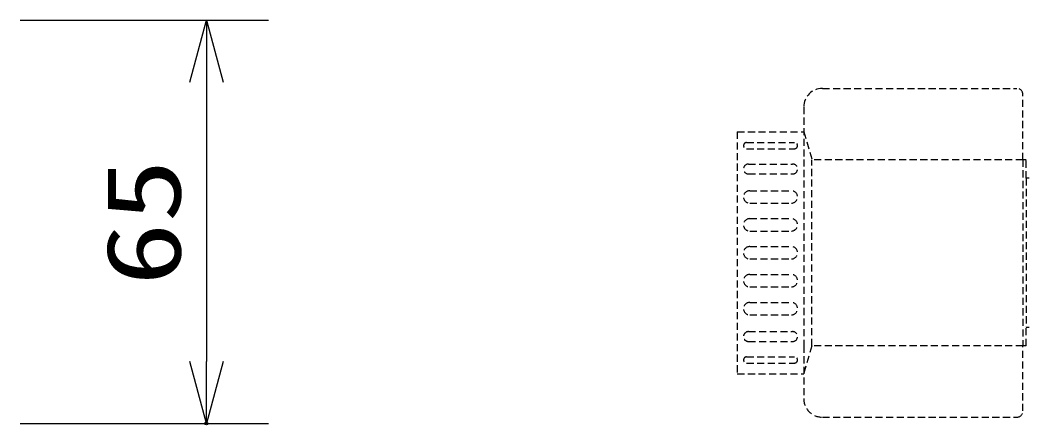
# Model space of a CAD drawing. Units: millimetres, scale not verified. Extents: x -62 to 63, y -56 to 57.
# Drawn here: x -18.13 to 14.3, y 11.16 to 24.21 of the extents above; entities that cross this region are included whole.
import ezdxf
from ezdxf.enums import TextEntityAlignment as Align

# ---------------------------------------------------------------- set-up
doc = ezdxf.new("R2010")
doc.units = ezdxf.units.MM
doc.header["$LTSCALE"] = 0.190051
doc.header["$PDMODE"] = 32
doc.header["$PDSIZE"] = 0.095
doc.linetypes.add('DASHED1', pattern=[1.8, 1.2, -0.6])
for name, color, linetype in [('0-3_GAIKEI', 1, 'Continuous'), ('0-4_SUNPO', 3, 'Continuous'), ('0-5_DEFPOINTS', 7, 'Continuous')]:
    doc.layers.add(name, color=color, linetype=linetype)
doc.styles.add('ＭＳ ゴシック', font='')
doc.styles.get('ＭＳ ゴシック').set_extended_font_data('MS Gothic')

# ---------------------------------------------------------------- blocks, each defined once
blk = doc.blocks.new('_OPEN30')
at = {"layer": '0-5_DEFPOINTS'}
blk.add_line((0, 0), (-1, 0), dxfattribs=at)
blk.add_lwpolyline([(-1, 0.26795), (0, 0), (-1, -0.26795)], dxfattribs=at)

msp = doc.modelspace()

# ---------------------------------------------------------------- linework, layer by layer
at = {"layer": '0-3_GAIKEI', "linetype": 'DASHED1'}
for p, q in [((7.7126, 22.0072), (13.9726, 22.0072)), ((14.1726, 19.7018), (14.1726, 21.8072)), ((7.1126, 21.4072), (7.1126, 19.7186)), ((4.9726, 20.6072), (7.1126, 20.6072)), ((4.9726, 20.6072), (4.9726, 12.8072)), ((7.1126, 20.6072), (7.3752, 19.7072)), ((5.2726, 20.2615), (6.8126, 20.2615)), ((5.2726, 20.0615), (6.8126, 20.0615)), ((5.3326, 19.5672), (6.7526, 19.5672)), ((7.1126, 19.7186), (7.1126, 13.7133)), ((7.3752, 13.7072), (7.3752, 19.7072)), ((14.1726, 19.7072), (7.3752, 19.7072)), ((14.1726, 19.7072), (14.1726, 13.7126)), ((14.2726, 19.7072), (14.1726, 19.7072)), ((14.2726, 19.1072), (14.2726, 19.7072)), ((5.3326, 19.2472), (6.7526, 19.2472)), ((14.3726, 19.1072), (14.2726, 19.1072)), ((5.3726, 18.7072), (6.7126, 18.7072)), ((5.3726, 18.3072), (6.7126, 18.3072)), ((5.3726, 17.8072), (6.7126, 17.8072)), ((5.3726, 17.4072), (6.7126, 17.4072)), ((5.3726, 16.9072), (6.7126, 16.9072)), ((5.3726, 16.5072), (6.7126, 16.5072)), ((5.3726, 16.0072), (6.7126, 16.0072)), ((5.3726, 15.6072), (6.7126, 15.6072)), ((5.3726, 15.1072), (6.7126, 15.1072)), ((5.3726, 14.7072), (6.7126, 14.7072)), ((14.2726, 13.7072), (14.2726, 14.3072)), ((5.3326, 14.1672), (6.7526, 14.1672)), ((5.3326, 13.8472), (6.7526, 13.8472)), ((7.1126, 13.7133), (7.1126, 12.0072)), ((7.3752, 13.7072), (7.1126, 12.8072)), ((14.1726, 13.7072), (7.3752, 13.7072)), ((14.1726, 11.6072), (14.1726, 13.7126)), ((14.2726, 13.7072), (14.1726, 13.7072)), ((5.2726, 13.3529), (6.8126, 13.3529)), ((5.2726, 13.1529), (6.8126, 13.1529)), ((4.9726, 12.8072), (7.1126, 12.8072)), ((7.7126, 11.4072), (13.9726, 11.4072))]:
    msp.add_line(p, q, dxfattribs=at)
msp.add_lwpolyline([(14.2726, 19.1072), (14.2726, 14.3072), (14.3726, 14.3072)], dxfattribs=at)
for centre, radius, start, end in [((7.7126, 21.4072), 0.6, 90, 180), ((13.9726, 21.8072), 0.2, 0, 90), ((5.2726, 20.1615), 0.1, 90, 270), ((6.8126, 20.1615), 0.1, 270, 90), ((5.3326, 19.4072), 0.16, 90, 270), ((6.7526, 19.4072), 0.16, 270, 90), ((5.3726, 18.5072), 0.2, 90, 270), ((6.7126, 18.5072), 0.2, 270, 90), ((5.3726, 17.6072), 0.2, 90, 270), ((6.7126, 17.6072), 0.2, 270, 90), ((5.3726, 16.7072), 0.2, 90, 270), ((6.7126, 16.7072), 0.2, 270, 90), ((5.3726, 15.8072), 0.2, 90, 270), ((6.7126, 15.8072), 0.2, 270, 90), ((5.3726, 14.9072), 0.2, 90, 270), ((6.7126, 14.9072), 0.2, 270, 90), ((5.3326, 14.0072), 0.16, 90, 270), ((6.7526, 14.0072), 0.16, 270, 90), ((5.2726, 13.2529), 0.1, 90, 270), ((6.8126, 13.2529), 0.1, 270, 90), ((7.7126, 12.0071), 0.5999, 179.99511, 269.99916), ((13.9726, 11.6072), 0.2, 270, 0)]:
    msp.add_arc(centre, radius, start, end, dxfattribs=at)
at = {"layer": '0-4_SUNPO'}
for p, q in [((-18.1277, 24.2072), (-10.1277, 24.2072)), ((-12.1277, 22.2072), (-12.1277, 13.2072)), ((-18.1277, 11.2072), (-10.1277, 11.2072))]:
    msp.add_line(p, q, dxfattribs=at)
at = {"layer": '0-5_DEFPOINTS'}
msp.add_point((-12.1277, 11.2072), dxfattribs=at)

# ---------------------------------------------------------------- block references
at = {"layer": '0-4_SUNPO', "xscale": 2, "yscale": 2}
for p, rotation in [((-12.1277, 24.2072), 90), ((-12.1277, 11.2072), 270)]:
    msp.add_blockref('_OPEN30', p, dxfattribs=dict(at, rotation=rotation))

# ---------------------------------------------------------------- texts
at = {"layer": '0-4_SUNPO', "style": 'ＭＳ ゴシック', "width": 1.25}
msp.add_text('65', height=2.405, rotation=90, dxfattribs=at).set_placement((-12.2372, 15.6403), align=Align.BOTTOM_LEFT)

doc.saveas('drawing.dxf')
